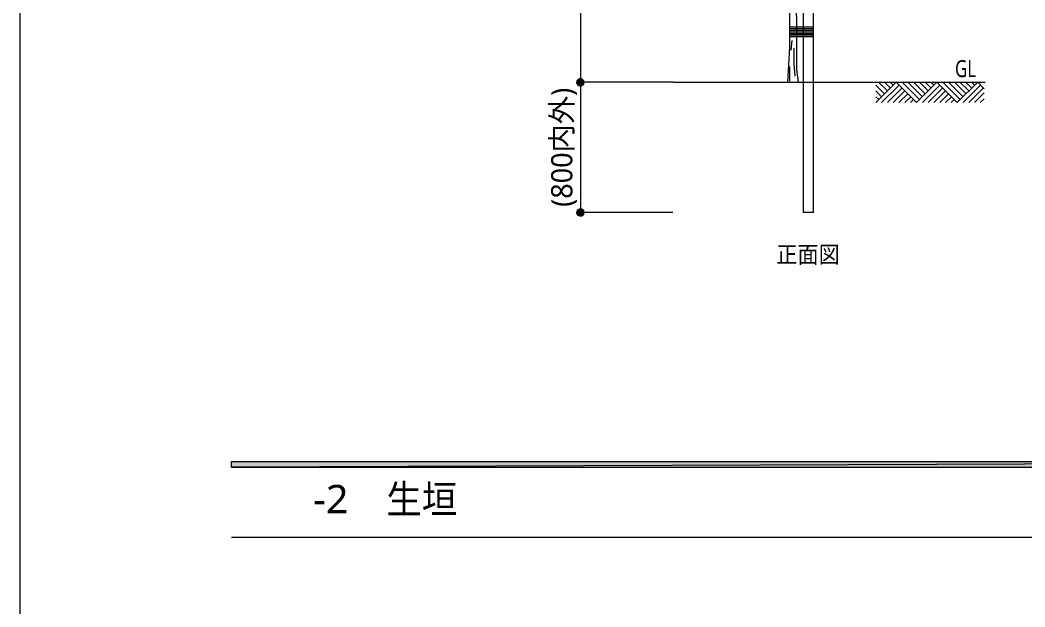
# Model space of a CAD drawing. Header units: millimetres. Extents: x 0 to 420, y 0 to 297.
# Drawn here: x 0.2 to 123.6, y 148.5 to 220.6 of the extents above; entities that cross this region are included whole.
import ezdxf
from ezdxf.enums import TextEntityAlignment as Align

# ---------------------------------------------------------------- set-up
doc = ezdxf.new("R2010")
doc.units = ezdxf.units.MM
doc.styles.add('kst32b', font='NotoSansJP-Variable.ttf')

msp = doc.modelspace()

# ---------------------------------------------------------------- hatches: boundary and pattern name
h = msp.add_hatch(color=7)
h.paths.add_polyline_path([(68.6, 213.11), (68.58, 212.94), (69.02, 212.94), (68.6, 213.11)])
h.paths.add_polyline_path([(68.58, 212.94), (69.02, 212.94), (68.6, 212.77), (68.58, 212.94)])
h.paths.add_polyline_path([(69.02, 212.94), (68.6, 212.77), (68.71, 212.62), (69.02, 212.94)])
h = msp.add_hatch(color=7)
h.paths.add_polyline_path([(69.02, 213.38), (68.86, 213.36), (69.02, 212.94), (69.02, 213.38)])
h.paths.add_polyline_path([(68.86, 213.36), (69.02, 212.94), (68.71, 213.25), (68.86, 213.36)])
h.paths.add_polyline_path([(69.02, 212.94), (68.71, 213.25), (68.6, 213.11), (69.02, 212.94)])
h = msp.add_hatch(color=7)
h.paths.add_polyline_path([(68.71, 212.62), (68.86, 212.51), (69.02, 212.94), (68.71, 212.62)])
h.paths.add_polyline_path([(68.86, 212.51), (69.02, 212.94), (69.02, 212.49), (68.86, 212.51)])
h.paths.add_polyline_path([(69.02, 212.94), (69.02, 212.49), (69.19, 212.51), (69.02, 212.94)])
for points in [[(69.19, 213.36), (69.02, 213.38), (69.02, 212.94), (69.19, 213.36)], [(69.19, 197.36), (69.02, 197.38), (69.02, 196.93), (69.19, 197.36)]]:
    msp.add_hatch(color=7).paths.add_polyline_path(points)
h = msp.add_hatch(color=7)
h.paths.add_polyline_path([(69.47, 212.94), (69.45, 213.11), (69.02, 212.94), (69.47, 212.94)])
h.paths.add_polyline_path([(69.45, 213.11), (69.02, 212.94), (69.34, 213.25), (69.45, 213.11)])
h.paths.add_polyline_path([(69.02, 212.94), (69.34, 213.25), (69.19, 213.36), (69.02, 212.94)])
h = msp.add_hatch(color=7)
h.paths.add_polyline_path([(69.19, 212.51), (69.34, 212.62), (69.02, 212.94), (69.19, 212.51)])
h.paths.add_polyline_path([(69.34, 212.62), (69.02, 212.94), (69.45, 212.77), (69.34, 212.62)])
h.paths.add_polyline_path([(69.02, 212.94), (69.45, 212.77), (69.47, 212.94), (69.02, 212.94)])
h = msp.add_hatch(color=7)
h.paths.add_polyline_path([(68.6, 197.1), (68.58, 196.93), (69.02, 196.93), (68.6, 197.1)])
h.paths.add_polyline_path([(68.58, 196.93), (69.02, 196.93), (68.6, 196.77), (68.58, 196.93)])
h.paths.add_polyline_path([(69.02, 196.93), (68.6, 196.77), (68.71, 196.62), (69.02, 196.93)])
h = msp.add_hatch(color=7)
h.paths.add_polyline_path([(69.02, 197.38), (68.86, 197.36), (69.02, 196.93), (69.02, 197.38)])
h.paths.add_polyline_path([(68.86, 197.36), (69.02, 196.93), (68.71, 197.25), (68.86, 197.36)])
h.paths.add_polyline_path([(69.02, 196.93), (68.71, 197.25), (68.6, 197.1), (69.02, 196.93)])
h = msp.add_hatch(color=7)
h.paths.add_polyline_path([(68.71, 196.62), (68.86, 196.51), (69.02, 196.93), (68.71, 196.62)])
h.paths.add_polyline_path([(68.86, 196.51), (69.02, 196.93), (69.02, 196.49), (68.86, 196.51)])
h.paths.add_polyline_path([(69.02, 196.93), (69.02, 196.49), (69.19, 196.51), (69.02, 196.93)])
h = msp.add_hatch(color=7)
h.paths.add_polyline_path([(69.47, 196.93), (69.45, 197.1), (69.02, 196.93), (69.47, 196.93)])
h.paths.add_polyline_path([(69.45, 197.1), (69.02, 196.93), (69.34, 197.25), (69.45, 197.1)])
h.paths.add_polyline_path([(69.02, 196.93), (69.34, 197.25), (69.19, 197.36), (69.02, 196.93)])
h = msp.add_hatch(color=7)
h.paths.add_polyline_path([(69.19, 196.51), (69.34, 196.62), (69.02, 196.93), (69.19, 196.51)])
h.paths.add_polyline_path([(69.34, 196.62), (69.02, 196.93), (69.45, 196.77), (69.34, 196.62)])
h.paths.add_polyline_path([(69.02, 196.93), (69.45, 196.77), (69.47, 196.93), (69.02, 196.93)])
h = msp.add_hatch(color=7)
h.paths.add_polyline_path([(210.18, 165.63), (210.18, 166.33), (26.18, 165.63), (210.18, 165.63)])
h.paths.add_polyline_path([(210.18, 166.33), (26.18, 165.63), (26.18, 166.33), (210.18, 166.33)])

# ---------------------------------------------------------------- linework, layer by layer
at = {"lineweight": 13}
for points in [[(0.19, 0), (0.19, 296.97), (420.16, 296.97), (420.16, 0)], [(112.82, 212.94), (110.32, 210.44)]]:
    msp.add_lwpolyline(points, close=True, dxfattribs=at)
for points in [[(94.49, 212.94), (94.74, 217.19), (94.74, 227.5), (95.02, 237.28), (95.46, 244.75), (95.74, 254), (95.91, 243.33), (95.63, 235.94), (95.46, 226), (95.55, 220.05), (95.55, 214.52), (95.76, 212.94)], [(69.02, 248.94), (69.02, 212.94), (69.02, 196.93)], [(97.64, 196.93), (96.44, 196.93), (96.44, 248.94), (97.64, 248.94)], [(97.64, 196.93), (97.64, 248.94)], [(94.74, 219.73), (97.64, 219.73)], [(94.74, 219.54), (97.64, 219.54)], [(94.74, 219.33), (97.64, 219.33)], [(94.74, 219.14), (97.64, 219.14)], [(94.74, 218.93), (97.64, 218.93)], [(94.74, 218.74), (97.64, 218.74)], [(94.74, 218.55), (97.64, 218.55)], [(94.91, 216.89), (95.02, 218.06)], [(95.4, 213.7), (95.29, 215.2), (95.29, 217.11)], [(94.76, 213.06), (94.76, 214.88)], [(80.39, 212.94), (69.02, 212.94)], [(80.39, 212.94), (118.75, 212.94)], [(105.33, 210.44), (107.82, 212.94)], [(105.33, 212.56), (106.38, 211.5)], [(105.66, 212.94), (106.74, 211.86)], [(106.02, 210.44), (108.18, 212.58)], [(106.36, 212.94), (107.1, 212.2)], [(107.06, 212.94), (107.44, 212.56)], [(107.82, 212.94), (110.32, 210.44)], [(108.54, 212.94), (110.68, 210.8)], [(109.24, 212.94), (111.04, 211.14)], [(109.94, 212.94), (111.38, 211.5)], [(110.66, 212.94), (111.74, 211.86)], [(111.04, 210.44), (113.18, 212.58)], [(111.36, 212.94), (112.1, 212.2)], [(112.08, 212.94), (112.44, 212.56)], [(112.82, 212.94), (115.32, 210.44)], [(113.54, 212.94), (115.68, 210.8)], [(114.24, 212.94), (116.04, 211.14)], [(114.96, 212.94), (116.4, 211.5)], [(115.32, 210.44), (117.83, 212.94)], [(115.65, 212.94), (116.73, 211.86)], [(116.04, 210.44), (118.17, 212.58)], [(116.35, 212.94), (117.09, 212.2)], [(117.07, 212.94), (117.45, 212.56)], [(117.83, 212.94), (118.62, 212.13)], [(105.33, 211.86), (106.02, 211.14)], [(105.33, 211.14), (105.69, 210.8)], [(106.74, 210.44), (108.54, 212.24)], [(107.44, 210.44), (108.88, 211.88)], [(108.16, 210.44), (109.24, 211.52)], [(108.86, 210.44), (109.6, 211.16)], [(111.74, 210.44), (113.54, 212.24)], [(112.44, 210.44), (113.88, 211.88)], [(113.16, 210.44), (114.24, 211.52)], [(113.86, 210.44), (114.6, 211.16)], [(116.73, 210.44), (118.53, 212.24)], [(117.45, 210.44), (118.62, 211.62)], [(109.56, 210.44), (109.94, 210.82)], [(114.58, 210.44), (114.96, 210.82)], [(118.15, 210.44), (118.62, 210.9)], [(80.39, 196.93), (69.02, 196.93)], [(210.18, 156.99), (26.18, 156.99)]]:
    msp.add_lwpolyline(points, dxfattribs=at)
at = {"lineweight": 0}
for points in [[(68.6, 213.11), (68.58, 212.94), (69.02, 212.94)], [(68.58, 212.94), (69.02, 212.94), (68.6, 212.77)], [(69.02, 212.94), (68.71, 213.25), (68.6, 213.11)], [(69.02, 212.94), (68.6, 212.77), (68.71, 212.62)], [(68.86, 213.36), (69.02, 212.94), (68.71, 213.25)], [(68.71, 212.62), (68.86, 212.51), (69.02, 212.94)], [(69.02, 213.38), (68.86, 213.36), (69.02, 212.94)], [(68.86, 212.51), (69.02, 212.94), (69.02, 212.49)], [(69.19, 213.36), (69.02, 213.38), (69.02, 212.94)], [(69.02, 212.94), (69.34, 213.25), (69.19, 213.36)], [(69.45, 213.11), (69.02, 212.94), (69.34, 213.25)], [(69.47, 212.94), (69.45, 213.11), (69.02, 212.94)], [(69.02, 212.94), (69.02, 212.49), (69.19, 212.51)], [(69.19, 212.51), (69.34, 212.62), (69.02, 212.94)], [(69.34, 212.62), (69.02, 212.94), (69.45, 212.77)], [(69.02, 212.94), (69.45, 212.77), (69.47, 212.94)], [(68.6, 197.1), (68.58, 196.93), (69.02, 196.93)], [(68.58, 196.93), (69.02, 196.93), (68.6, 196.77)], [(69.02, 196.93), (68.71, 197.25), (68.6, 197.1)], [(69.02, 196.93), (68.6, 196.77), (68.71, 196.62)], [(68.86, 197.36), (69.02, 196.93), (68.71, 197.25)], [(68.71, 196.62), (68.86, 196.51), (69.02, 196.93)], [(69.02, 197.38), (68.86, 197.36), (69.02, 196.93)], [(68.86, 196.51), (69.02, 196.93), (69.02, 196.49)], [(69.19, 197.36), (69.02, 197.38), (69.02, 196.93)], [(69.02, 196.93), (69.34, 197.25), (69.19, 197.36)], [(69.45, 197.1), (69.02, 196.93), (69.34, 197.25)], [(69.47, 196.93), (69.45, 197.1), (69.02, 196.93)], [(69.02, 196.93), (69.02, 196.49), (69.19, 196.51)], [(69.19, 196.51), (69.34, 196.62), (69.02, 196.93)], [(69.34, 196.62), (69.02, 196.93), (69.45, 196.77)], [(69.02, 196.93), (69.45, 196.77), (69.47, 196.93)], [(210.18, 165.63), (210.18, 166.33), (26.18, 165.63)], [(210.18, 166.33), (26.18, 165.63), (26.18, 166.33)]]:
    msp.add_lwpolyline(points, close=True, dxfattribs=at)

# ---------------------------------------------------------------- texts
at = {"style": 'kst32b'}
for s, height, p, p2 in [('GL', 2.079, (115.04, 213.57), (117.64, 213.57)), ('(800内外)', 2.599, (68.03, 197.63), (68.03, 212.25)), ('正面図', 2.079, (93.09, 190.73), (100.89, 190.73)), ('-2', 3.491, (36.17, 159.98), (40.54, 159.98)), ('生垣', 3.491, (45.17, 159.98), (53.9, 159.98))]:
    msp.add_text(s, height=height, dxfattribs=at).set_placement(p, p2, align=Align.FIT)

doc.saveas('drawing.dxf')
